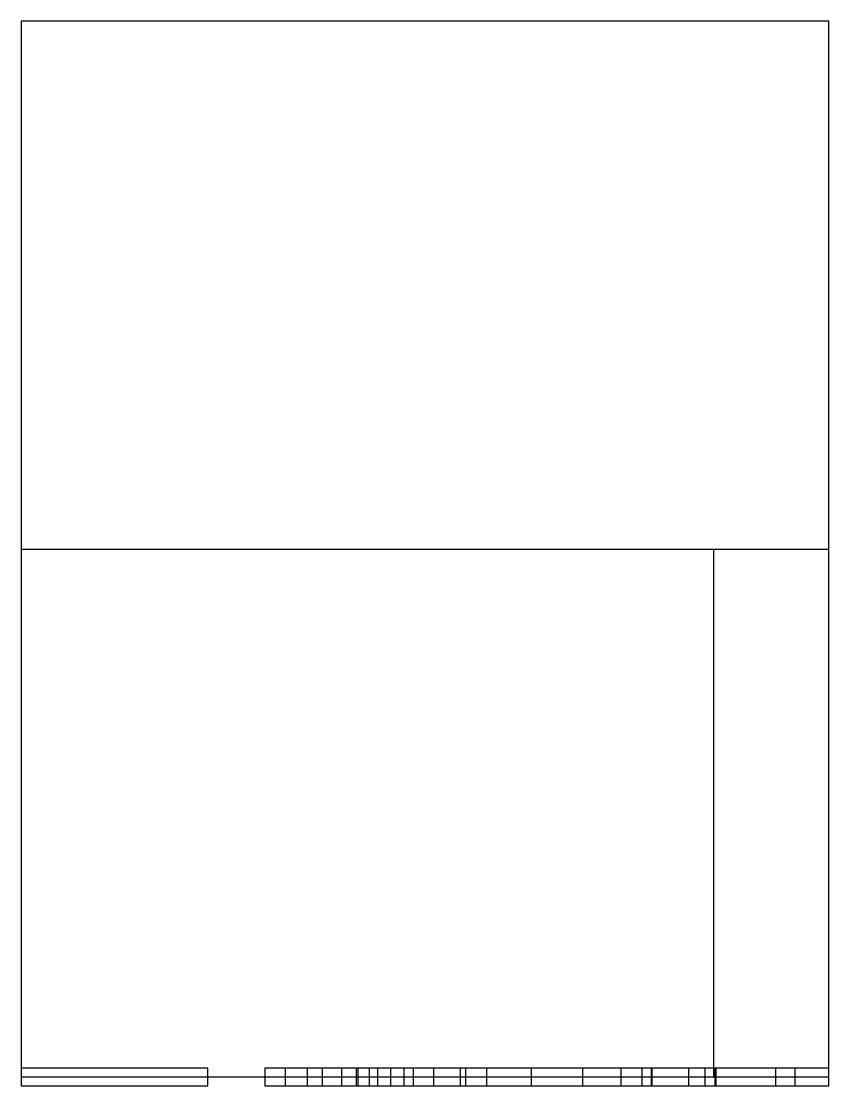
# Model space of a CAD drawing. Header units: metres. Extents: x 0 to 9180, y -100 to 12000.
import ezdxf

# ---------------------------------------------------------------- set-up
doc = ezdxf.new("R2010")
doc.units = ezdxf.units.M
for name, color, linetype in [('DOOR', 1, 'Continuous'), ('WALL', 7, 'Continuous'), ('WINDOW', 4, 'Continuous')]:
    doc.layers.add(name, color=color, linetype=linetype)

msp = doc.modelspace()

# ---------------------------------------------------------------- linework, layer by layer
at = {"layer": 'DOOR'}
for points in [[(0, -100), (2120, -100), (2120, 100), (0, 100), (0, -100)], [(5050, -100), (5800, -100), (5800, 100), (5050, 100), (5050, -100)], [(6380, -100), (7060, -100), (7060, 100), (6380, 100), (6380, -100)], [(7160, -100), (7890, -100), (7890, 100), (7160, 100), (7160, -100)]]:
    msp.add_lwpolyline(points, close=True, dxfattribs=at)
at = {"layer": 'WALL'}
for p, q in [((0, 6000), (9180, 6000)), ((7875, 0), (7875, 6000))]:
    msp.add_line(p, q, dxfattribs=at)
msp.add_lwpolyline([(0, 0), (9180, 0), (9180, 12000), (0, 12000), (0, 0)], close=True, dxfattribs=at)
at = {"layer": 'WINDOW'}
for points in [[(2770, -100), (3810, -100), (3810, 100), (2770, 100), (2770, -100)], [(2770, -100), (3810, -100), (3810, 100), (2770, 100), (2770, -100)], [(2770, -100), (3810, -100), (3810, 100), (2770, 100), (2770, -100)], [(3000, -100), (3960, -100), (3960, 100), (3000, 100), (3000, -100)], [(3250, -100), (3830, -100), (3830, 100), (3250, 100), (3250, -100)], [(3420, -100), (4200, -100), (4200, 100), (3420, 100), (3420, -100)], [(3640, -100), (4690, -100), (4690, 100), (3640, 100), (3640, -100)], [(4050, -100), (4460, -100), (4460, 100), (4050, 100), (4050, -100)], [(4350, -100), (8580, -100), (8580, 100), (4350, 100), (4350, -100)], [(4990, -100), (7900, -100), (7900, 100), (4990, 100), (4990, -100)], [(5290, -100), (6820, -100), (6820, 100), (5290, 100), (5290, -100)], [(7170, -100), (7590, -100), (7590, 100), (7170, 100), (7170, -100)], [(7770, -100), (8800, -100), (8800, 100), (7770, 100), (7770, -100)], [(7770, -100), (9180, -100), (9180, 100), (7770, 100), (7770, -100)], [(7770, -100), (9180, -100), (9180, 100), (7770, 100), (7770, -100)]]:
    msp.add_lwpolyline(points, close=True, dxfattribs=at)

doc.saveas('drawing.dxf')
